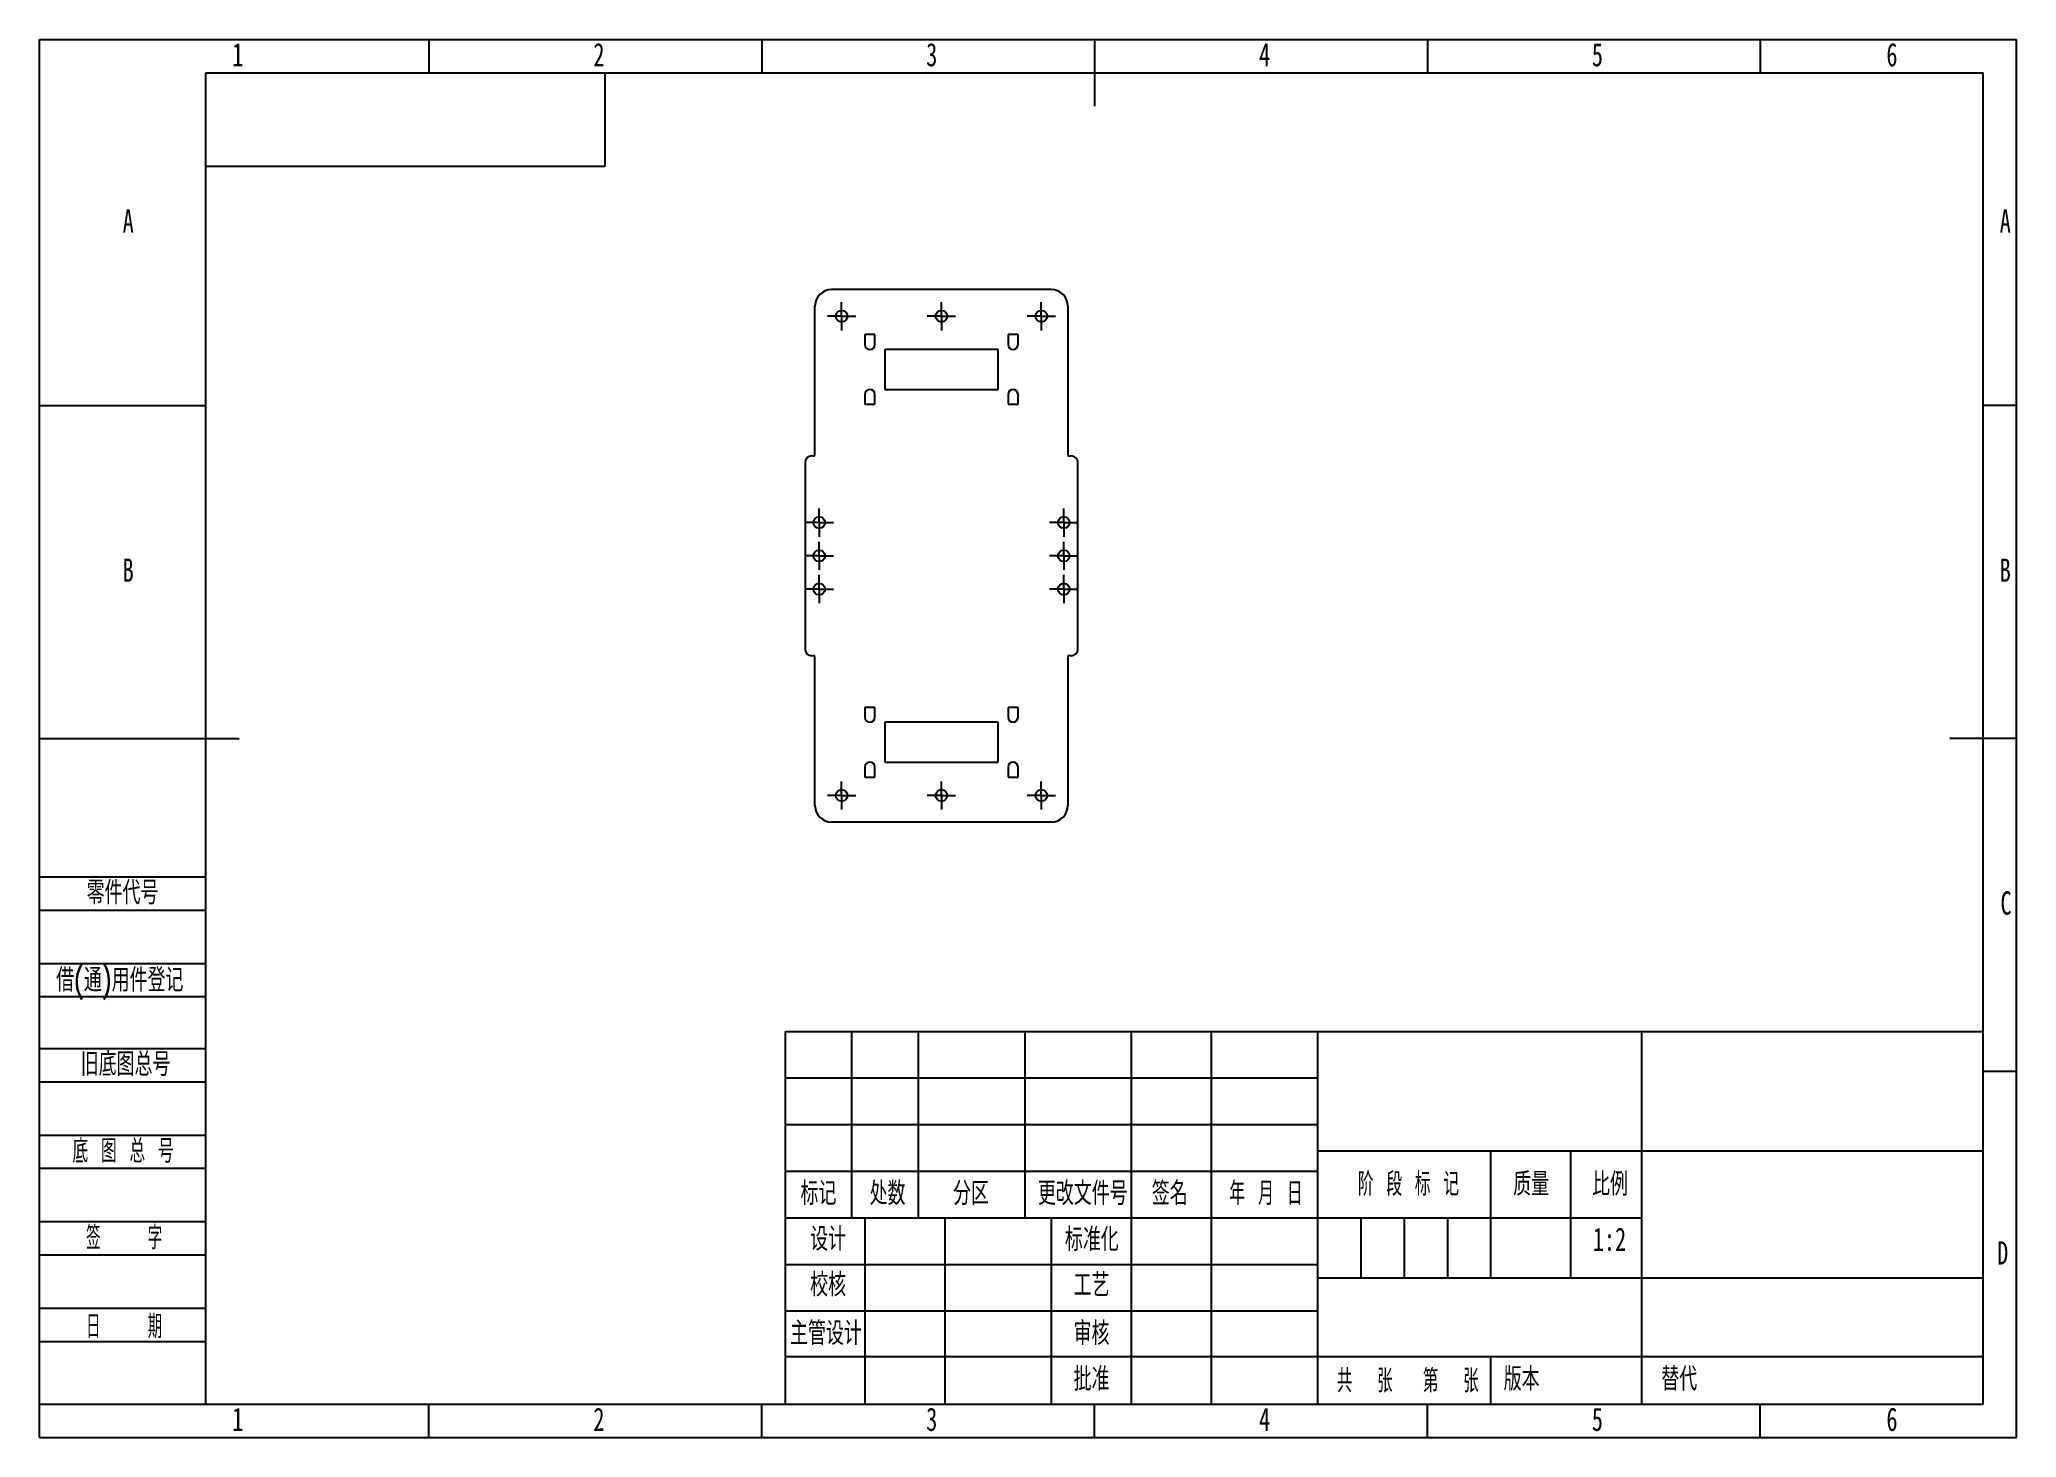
# Model space of a CAD drawing. Header units: millimetres. Extents: x 0 to 297, y 0 to 210.
import ezdxf

# ---------------------------------------------------------------- set-up
doc = ezdxf.new("R2010")
doc.units = ezdxf.units.MM
doc.layers.add('图框', color=7, linetype='Continuous')
doc.layers.add('粗实线层', color=7, linetype='Continuous', lineweight=25)
doc.styles.add('SLDTEXTSTYLE0', font='TXT', dxfattribs={"width": 0.7, "bigfont": 'bigfont'})
doc.styles.add('SLDTEXTSTYLE1', font='TXT', dxfattribs={"width": 0.6, "bigfont": 'bigfont'})
doc.styles.add('SLDTEXTSTYLE2', font='TXT', dxfattribs={"width": 0.614286, "bigfont": 'bigfont'})
doc.styles.add('SLDTEXTSTYLE3', font='TXT', dxfattribs={"width": 0.62, "bigfont": 'bigfont'})
doc.styles.add('SLDTEXTSTYLE4', font='TXT', dxfattribs={"width": 0.566667, "bigfont": 'bigfont'})
doc.styles.add('SLDTEXTSTYLE5', font='TXT', dxfattribs={"width": 0.7})

# ---------------------------------------------------------------- blocks, each defined once
blk = doc.blocks.new('SW_CENTERMARKSYMBOL_0')
at = {"layer": '图框', "color": 0}
for p, q in [((-1.25, 0), (-2.125, 0)), ((0, 0), (-1.25, 0)), ((0, 1.25), (0, 2.125)), ((0, 0), (0, 1.25)), ((0, 0), (0, -1.25)), ((0, 0), (1.25, 0)), ((1.25, 0), (2.125, 0)), ((0, -1.25), (0, -2.125))]:
    blk.add_line(p, q, dxfattribs=at)
blk = doc.blocks.new('SW_CENTERMARKSYMBOL_1')
at = {"layer": '图框', "color": 0}
for p, q in [((-1.25, 0), (-2.125, 0)), ((0, 0), (-1.25, 0)), ((0, 1.25), (0, 2.125)), ((0, 0), (0, 1.25)), ((0, 0), (0, -1.25)), ((0, 0), (1.25, 0)), ((1.25, 0), (2.125, 0)), ((0, -1.25), (0, -2.125))]:
    blk.add_line(p, q, dxfattribs=at)
blk = doc.blocks.new('SW_CENTERMARKSYMBOL_2')
at = {"layer": '图框', "color": 0}
for p, q in [((-1.25, 0), (-2.125, 0)), ((0, 0), (-1.25, 0)), ((0, 1.25), (0, 2.125)), ((0, 0), (0, 1.25)), ((0, 0), (0, -1.25)), ((0, 0), (1.25, 0)), ((1.25, 0), (2.125, 0)), ((0, -1.25), (0, -2.125))]:
    blk.add_line(p, q, dxfattribs=at)
blk = doc.blocks.new('SW_CENTERMARKSYMBOL_3')
at = {"layer": '图框', "color": 0}
for p, q in [((-1.25, 0), (-2.125, 0)), ((0, 0), (-1.25, 0)), ((0, 1.25), (0, 2.125)), ((0, 0), (0, 1.25)), ((0, 0), (0, -1.25)), ((0, 0), (1.25, 0)), ((1.25, 0), (2.125, 0)), ((0, -1.25), (0, -2.125))]:
    blk.add_line(p, q, dxfattribs=at)
blk = doc.blocks.new('SW_CENTERMARKSYMBOL_4')
at = {"layer": '图框', "color": 0}
for p, q in [((-1.25, 0), (-2.125, 0)), ((0, 0), (-1.25, 0)), ((0, 1.25), (0, 2.125)), ((0, 0), (0, 1.25)), ((0, 0), (0, -1.25)), ((0, 0), (1.25, 0)), ((1.25, 0), (2.125, 0)), ((0, -1.25), (0, -2.125))]:
    blk.add_line(p, q, dxfattribs=at)
blk = doc.blocks.new('SW_CENTERMARKSYMBOL_5')
at = {"layer": '图框', "color": 0}
for p, q in [((-1.25, 0), (-2.125, 0)), ((0, 0), (-1.25, 0)), ((0, 1.25), (0, 2.125)), ((0, 0), (0, 1.25)), ((0, 0), (0, -1.25)), ((0, 0), (1.25, 0)), ((1.25, 0), (2.125, 0)), ((0, -1.25), (0, -2.125))]:
    blk.add_line(p, q, dxfattribs=at)
blk = doc.blocks.new('SW_CENTERMARKSYMBOL_6')
at = {"layer": '图框', "color": 0}
for p, q in [((-1.25, 0), (-2.125, 0)), ((0, 0), (-1.25, 0)), ((0, 1.25), (0, 2.125)), ((0, 0), (0, 1.25)), ((0, 0), (0, -1.25)), ((0, 0), (1.25, 0)), ((1.25, 0), (2.125, 0)), ((0, -1.25), (0, -2.125))]:
    blk.add_line(p, q, dxfattribs=at)
blk = doc.blocks.new('SW_CENTERMARKSYMBOL_7')
at = {"layer": '图框', "color": 0}
for p, q in [((-1.25, 0), (-2.125, 0)), ((0, 0), (-1.25, 0)), ((0, 1.25), (0, 2.125)), ((0, 0), (0, 1.25)), ((0, 0), (0, -1.25)), ((0, 0), (1.25, 0)), ((1.25, 0), (2.125, 0)), ((0, -1.25), (0, -2.125))]:
    blk.add_line(p, q, dxfattribs=at)
blk = doc.blocks.new('SW_CENTERMARKSYMBOL_8')
at = {"layer": '图框', "color": 0}
for p, q in [((-1.25, 0), (-2.125, 0)), ((0, 0), (-1.25, 0)), ((0, 1.25), (0, 2.125)), ((0, 0), (0, 1.25)), ((0, 0), (0, -1.25)), ((0, 0), (1.25, 0)), ((1.25, 0), (2.125, 0)), ((0, -1.25), (0, -2.125))]:
    blk.add_line(p, q, dxfattribs=at)
blk = doc.blocks.new('SW_CENTERMARKSYMBOL_9')
at = {"layer": '图框', "color": 0}
for p, q in [((-1.25, 0), (-2.125, 0)), ((0, 0), (-1.25, 0)), ((0, 1.25), (0, 2.125)), ((0, 0), (0, 1.25)), ((0, 0), (0, -1.25)), ((0, 0), (1.25, 0)), ((1.25, 0), (2.125, 0)), ((0, -1.25), (0, -2.125))]:
    blk.add_line(p, q, dxfattribs=at)
blk = doc.blocks.new('SW_CENTERMARKSYMBOL_10')
at = {"layer": '图框', "color": 0}
for p, q in [((-1.25, 0), (-2.125, 0)), ((0, 0), (-1.25, 0)), ((0, 1.25), (0, 2.125)), ((0, 0), (0, 1.25)), ((0, 0), (0, -1.25)), ((0, 0), (1.25, 0)), ((1.25, 0), (2.125, 0)), ((0, -1.25), (0, -2.125))]:
    blk.add_line(p, q, dxfattribs=at)
blk = doc.blocks.new('SW_CENTERMARKSYMBOL_11')
at = {"layer": '图框', "color": 0}
for p, q in [((-1.25, 0), (-2.125, 0)), ((0, 0), (-1.25, 0)), ((0, 1.25), (0, 2.125)), ((0, 0), (0, 1.25)), ((0, 0), (0, -1.25)), ((0, 0), (1.25, 0)), ((1.25, 0), (2.125, 0)), ((0, -1.25), (0, -2.125))]:
    blk.add_line(p, q, dxfattribs=at)

msp = doc.modelspace()

# ---------------------------------------------------------------- linework, layer by layer
at = {"color": 7, "linetype": 'Continuous', "lineweight": 25}
for p, q in [((152, 172.44), (119, 172.44)), ((116.5, 147.44), (116.5, 169.94)), ((154.5, 169.94), (154.5, 147.44)), ((125.5, 165.68), (124, 165.68)), ((124, 165.68), (124, 164.18)), ((125.5, 164.18), (125.5, 165.68)), ((144, 163.44), (127, 163.44)), ((127, 163.44), (127, 157.44)), ((144, 157.44), (144, 163.44)), ((147, 165.68), (145.5, 165.68)), ((145.5, 165.68), (145.5, 164.18)), ((147, 164.18), (147, 165.68)), ((127, 157.44), (144, 157.44)), ((124, 156.7), (124, 155.2)), ((124, 155.2), (125.5, 155.2)), ((125.5, 155.2), (125.5, 156.7)), ((145.5, 156.7), (145.5, 155.2)), ((145.5, 155.2), (147, 155.2)), ((147, 155.2), (147, 156.7)), ((115, 146.44), (115, 118.44)), ((116, 147.44), (116.5, 147.44)), ((154.5, 147.44), (155, 147.44)), ((156, 118.44), (156, 146.44)), ((116.5, 117.44), (116, 117.44)), ((116.5, 94.94), (116.5, 117.44)), ((154.5, 117.44), (154.5, 94.94)), ((155, 117.44), (154.5, 117.44)), ((125.5, 109.68), (124, 109.68)), ((124, 109.68), (124, 108.18)), ((125.5, 108.18), (125.5, 109.68)), ((144, 107.44), (127, 107.44)), ((127, 107.44), (127, 101.44)), ((144, 101.44), (144, 107.44)), ((147, 109.68), (145.5, 109.68)), ((145.5, 109.68), (145.5, 108.18)), ((147, 108.18), (147, 109.68)), ((127, 101.44), (144, 101.44)), ((124, 100.7), (124, 99.2)), ((124, 99.2), (125.5, 99.2)), ((125.5, 99.2), (125.5, 100.7)), ((145.5, 100.7), (145.5, 99.2)), ((145.5, 99.2), (147, 99.2)), ((147, 99.2), (147, 100.7)), ((152, 92.44), (119, 92.44))]:
    msp.add_line(p, q, dxfattribs=at)
for centre in [(120.5, 168.44), (135.5, 168.44), (150.5, 168.44), (117.13, 137.44), (153.88, 137.44), (117.13, 132.44), (153.88, 132.44), (117.13, 127.44), (153.88, 127.44), (120.5, 96.44), (135.5, 96.44), (150.5, 96.44)]:
    msp.add_circle(centre, 0.875, dxfattribs=at)
for centre, radius, start, end in [((119, 169.94), 2.5, 90, 180), ((152, 169.94), 2.5, 0, 90), ((124.75, 164.18), 0.75, 180, 0), ((146.25, 164.18), 0.75, 180, 0), ((124.75, 156.7), 0.75, 0, 180), ((146.25, 156.7), 0.75, 0, 180), ((116, 146.44), 1, 90, 180), ((155, 146.44), 1, 0, 90), ((116, 118.44), 1, 180, 270), ((155, 118.44), 1, 270, 0), ((124.75, 108.18), 0.75, 180, 0), ((146.25, 108.18), 0.75, 180, 0), ((124.75, 100.7), 0.75, 0, 180), ((146.25, 100.7), 0.75, 0, 180), ((119, 94.94), 2.5, 180, 270), ((152, 94.94), 2.5, 270, 0)]:
    msp.add_arc(centre, radius, start, end, dxfattribs=at)
at = {"layer": '图框'}
for p, q in [((0, 0), (0, 210)), ((0, 210), (297, 210)), ((58.5, 210), (58.5, 205)), ((108.5, 210), (108.5, 205)), ((208.5, 210), (208.5, 205)), ((258.5, 210), (258.5, 205)), ((297, 0), (297, 210)), ((0, 155), (25, 155)), ((297, 155), (292, 155)), ((0, 84.22), (25, 84.22)), ((0, 79.22), (25, 79.22)), ((0, 71.22), (25, 71.22)), ((0, 66.22), (25, 66.22)), ((0, 58.43), (25, 58.43)), ((112, 54), (192, 54)), ((297, 55), (292, 55)), ((0, 53.43), (25, 53.43)), ((0, 45.43), (25, 45.43)), ((112, 47), (192, 47)), ((0, 40.43), (25, 40.43)), ((198.5, 33), (198.5, 24)), ((205, 33), (205, 24)), ((211.5, 33), (211.5, 24)), ((0, 32.43), (25, 32.43)), ((0, 27.43), (25, 27.43)), ((0, 19.43), (25, 19.43)), ((0, 14.43), (25, 14.43)), ((0, 5), (25, 5)), ((58.5, 0), (58.5, 5)), ((108.5, 0), (108.5, 5)), ((208.5, 0), (208.5, 5)), ((258.5, 0), (258.5, 5)), ((0, 0), (297, 0))]:
    msp.add_line(p, q, dxfattribs=at)
at = {"layer": '图框', "lineweight": 25}
for p, q in [((158.5, 210), (158.5, 200)), ((0, 105), (30, 105)), ((297, 105), (287, 105)), ((112, 61), (112, 5)), ((112, 61), (292, 61)), ((122, 61), (122, 33)), ((132, 61), (132, 33)), ((148, 61), (148, 33)), ((164, 61), (164, 5)), ((176, 61), (176, 5)), ((191.97, 61.05), (192, 5)), ((240.69, 61), (240.69, 5)), ((191.98, 43.05), (291.98, 43.05)), ((218, 43.07), (218, 24.07)), ((230, 43), (230, 24)), ((112, 40), (192, 40)), ((112, 33), (192, 33)), ((124, 33), (124, 5)), ((136, 33), (136, 5)), ((152, 33), (152, 5)), ((192.02, 33), (240.69, 33)), ((112, 26), (192, 26)), ((192, 24), (292, 24)), ((112, 19), (192, 19)), ((112, 12.17), (192, 12.17)), ((192, 12.17), (292, 12.17)), ((218, 12.17), (218, 5)), ((25, 5), (292, 5)), ((158.5, 0), (158.5, 5))]:
    msp.add_line(p, q, dxfattribs=at)
at = {"layer": '图框', "linetype": 'Continuous', "lineweight": 25}
for p, q in [((25, 5), (25, 205)), ((25, 205), (292, 205)), ((292, 5), (292, 205))]:
    msp.add_line(p, q, dxfattribs=at)
at = {"layer": '粗实线层'}
for p, q in [((85, 191), (85, 205)), ((25, 191), (85, 191))]:
    msp.add_line(p, q, dxfattribs=at)

# ---------------------------------------------------------------- block references
at = {"layer": '图框'}
for name, p in [('SW_CENTERMARKSYMBOL_0', (120.5, 168.44)), ('SW_CENTERMARKSYMBOL_5', (135.5, 168.44)), ('SW_CENTERMARKSYMBOL_3', (150.5, 168.44)), ('SW_CENTERMARKSYMBOL_9', (117.13, 137.44)), ('SW_CENTERMARKSYMBOL_10', (153.88, 137.44)), ('SW_CENTERMARKSYMBOL_6', (117.13, 132.44)), ('SW_CENTERMARKSYMBOL_8', (153.88, 132.44)), ('SW_CENTERMARKSYMBOL_11', (117.13, 127.44)), ('SW_CENTERMARKSYMBOL_7', (153.88, 127.44)), ('SW_CENTERMARKSYMBOL_2', (120.5, 96.44)), ('SW_CENTERMARKSYMBOL_4', (135.5, 96.44)), ('SW_CENTERMARKSYMBOL_1', (150.5, 96.44))]:
    msp.add_blockref(name, p, dxfattribs=at)

# ---------------------------------------------------------------- texts
at = {"layer": '图框', "char_height": 3.5}
for s, insert, attachment_point, style in [('1', (29.79, 209.48), 2, 'SLDTEXTSTYLE5'), ('2', (84.04, 209.48), 2, 'SLDTEXTSTYLE5'), ('3', (134.04, 209.48), 2, 'SLDTEXTSTYLE5'), ('4', (184.04, 209.48), 2, 'SLDTEXTSTYLE5'), ('5', (234.04, 209.48), 2, 'SLDTEXTSTYLE5'), ('6', (278.3, 209.48), 2, 'SLDTEXTSTYLE5'), ('A', (13.32, 184.48), 2, 'SLDTEXTSTYLE5'), ('A', (295.32, 184.48), 2, 'SLDTEXTSTYLE5'), ('B', (13.32, 132.04), 2, 'SLDTEXTSTYLE5'), ('B', (295.32, 132.04), 2, 'SLDTEXTSTYLE5'), ('零件代号', (7.08, 83.58), 1, 'SLDTEXTSTYLE0'), ('C', (295.43, 82.04), 2, 'SLDTEXTSTYLE5'), ('借(通)用件登记', (2.5, 70.47), 1, 'SLDTEXTSTYLE0'), ('旧底图总号', (6.19, 57.82), 1, 'SLDTEXTSTYLE0'), ('底 图 总 号', (4.95, 44.77), 1, 'SLDTEXTSTYLE2'), ('标记', (117.02, 38.42), 2, 'SLDTEXTSTYLE0'), ('处数', (127.4, 38.42), 2, 'SLDTEXTSTYLE0'), ('分区', (139.93, 38.42), 2, 'SLDTEXTSTYLE0'), ('更改文件号', (156.73, 38.42), 2, 'SLDTEXTSTYLE0'), ('签名', (169.79, 38.42), 2, 'SLDTEXTSTYLE0'), ('年 月 日', (184.26, 38.42), 2, 'SLDTEXTSTYLE3'), ('阶 段 标 记', (205.65, 39.81), 2, 'SLDTEXTSTYLE2'), ('质量', (224.09, 39.81), 2, 'SLDTEXTSTYLE0'), ('比例', (235.94, 39.81), 2, 'SLDTEXTSTYLE0'), ('签    字', (12.71, 31.76), 2, 'SLDTEXTSTYLE4'), ('设计', (118.47, 31.56), 2, 'SLDTEXTSTYLE0'), ('标准化', (158.09, 31.49), 2, 'SLDTEXTSTYLE0'), ('1:2', (235.86, 31.52), 2, 'SLDTEXTSTYLE5'), ('D', (294.93, 29.48), 2, 'SLDTEXTSTYLE5'), ('校核', (118.47, 24.68), 2, 'SLDTEXTSTYLE0'), ('工艺', (158.05, 24.64), 2, 'SLDTEXTSTYLE0'), ('日    期', (12.71, 18.41), 2, 'SLDTEXTSTYLE4'), ('主管设计', (118.14, 17.4), 2, 'SLDTEXTSTYLE0'), ('审核', (158.05, 17.4), 2, 'SLDTEXTSTYLE0'), ('批准', (158.05, 10.52), 2, 'SLDTEXTSTYLE0'), ('共  张', (199.09, 10.26), 2, 'SLDTEXTSTYLE1'), ('第  张', (212.02, 10.26), 2, 'SLDTEXTSTYLE1'), ('版本', (222.66, 10.53), 2, 'SLDTEXTSTYLE0'), ('替代', (243.64, 10.53), 1, 'SLDTEXTSTYLE0'), ('1', (29.79, 4.48), 2, 'SLDTEXTSTYLE5'), ('2', (84.04, 4.48), 2, 'SLDTEXTSTYLE5'), ('3', (134.04, 4.48), 2, 'SLDTEXTSTYLE5'), ('4', (184.04, 4.48), 2, 'SLDTEXTSTYLE5'), ('5', (234.04, 4.48), 2, 'SLDTEXTSTYLE5'), ('6', (278.3, 4.48), 2, 'SLDTEXTSTYLE5')]:
    msp.add_mtext(s, dxfattribs=dict(at, insert=insert, attachment_point=attachment_point, style=style))

doc.saveas('drawing.dxf')
